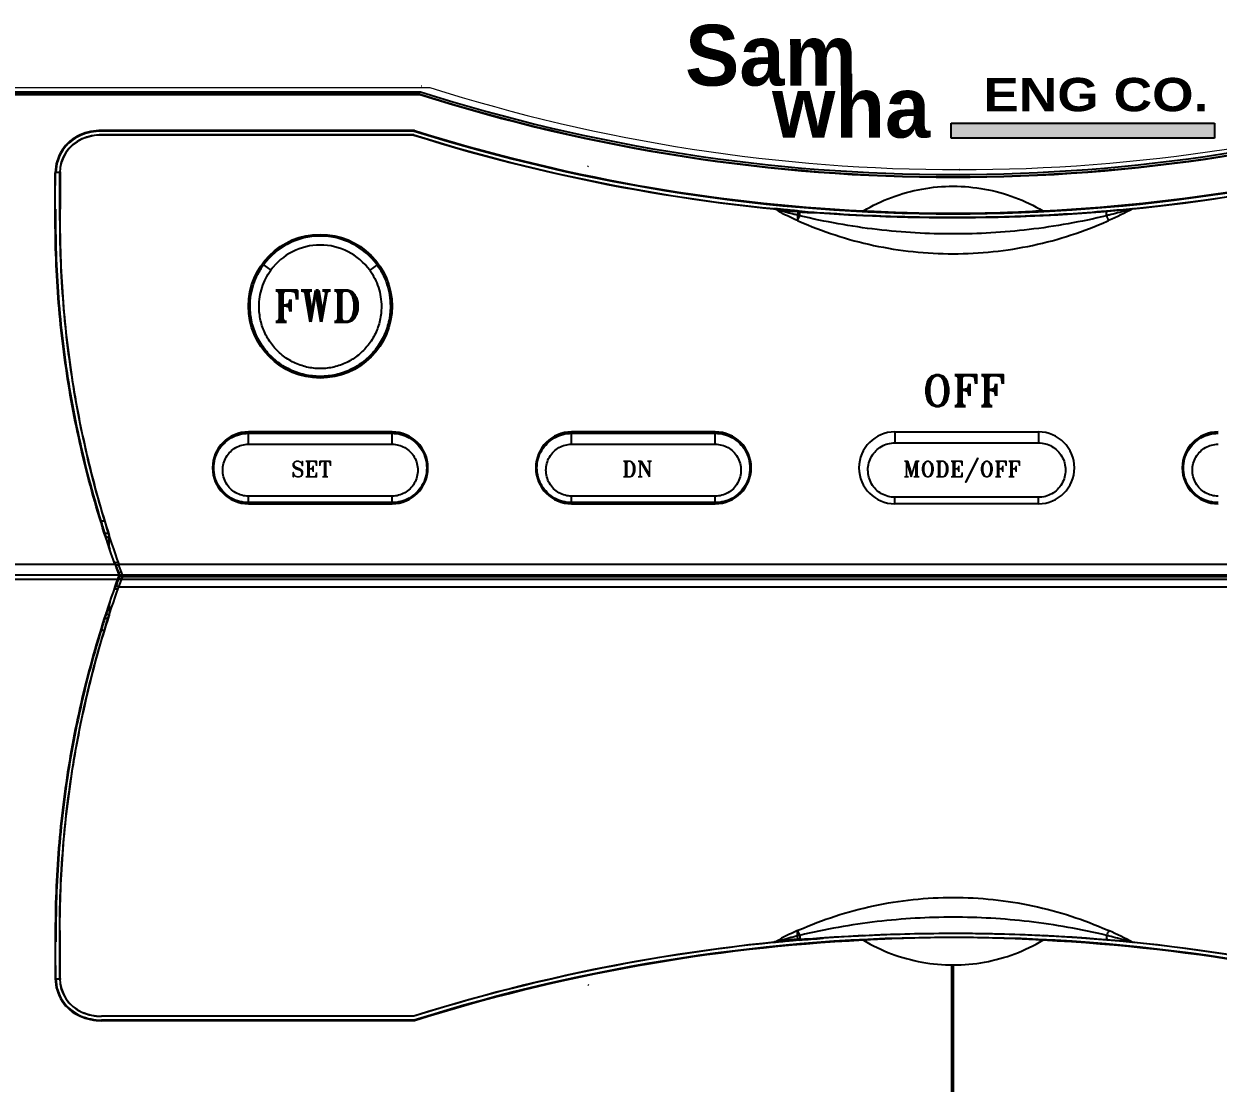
# Model space of a CAD drawing. Header units: millimetres. Extents: x 107 to 2900, y 85 to 3996.
# Drawn here: x 252.87 to 293.08, y 1627.44 to 1663.09 of the extents above; entities that cross this region are included whole.
import ezdxf
from ezdxf.lldxf.tags import DXFTag

# ---------------------------------------------------------------- set-up
doc = ezdxf.new("R2010")
doc.units = ezdxf.units.MM
for name, color, linetype in [('2', 7, 'Continuous'), ('70', 7, 'Continuous'), ('DEFAULT_2', 8, 'HIDDEN')]:
    doc.layers.add(name, color=color, linetype=linetype)
doc.styles.get("Standard").update_dxf_attribs({"font": 'BareunDotumPro1.ttf'})
doc.styles.add('STYLE2', font='romant.shx')
tags = doc.linetypes.add('HIDDEN', pattern=[0.375, 0.25, -0.125]).pattern_tags.tags
tags[6:7] = [DXFTag(74, 4), DXFTag(75, 0), DXFTag(340, '0'), DXFTag(46, 1.0), DXFTag(50, 0.0), DXFTag(44, 0.0), DXFTag(45, 0.0)]
tags[4:5] = [DXFTag(74, 4), DXFTag(75, 0), DXFTag(340, '0'), DXFTag(46, 1.0), DXFTag(50, 0.0), DXFTag(44, 0.0), DXFTag(45, 0.0)]

# ---------------------------------------------------------------- blocks, each defined once
blk = doc.blocks.new('ㅡㄷㅅㄷㄱㄱ스')
blk.add_hatch(color=5).paths.add_polyline_path([(9949.761, 2936.901), (9949.761, 2938.023), (9969.474, 2938.023), (9969.474, 2936.901)])
at = {"color": 7, "lineweight": 20}
blk.add_line((9874.062, 2940.692), (9910.761, 2940.692), dxfattribs=at)
at = {"color": 7, "linetype": 'Continuous'}
for p, q in [((9872.875, 2940.16), (9910.027, 2940.16)), ((9910.032, 2940.188), (9872.911, 2940.188)), ((9873.136, 2940.361), (9910.059, 2940.361)), ((9910.027, 2940.16), (9910.032, 2940.188)), ((9884.599, 2937.138), (9884.618, 2937.095)), ((9886.206, 2937.472), (9886.206, 2937.425)), ((9909.613, 2937.472), (9886.206, 2937.472)), ((9909.605, 2937.425), (9886.206, 2937.425)), ((9909.562, 2937.14), (9886.206, 2937.14)), ((9909.613, 2937.472), (9909.605, 2937.425)), ((9882.741, 2930.728), (9882.741, 2934.304)), ((9882.788, 2934.342), (9883.094, 2934.342)), ((9883.073, 2930.728), (9883.073, 2934.304)), ((9882.787, 2930.728), (9882.787, 2931.579)), ((9886.175, 2908.266), (9886.42, 2908.266)), ((9886.461, 2907.359), (9886.712, 2907.359)), ((9886.571, 2906.973), (9886.771, 2907.174)), ((9886.771, 2906.343), (9886.773, 2907.174)), ((9875.608, 2905.02), (9887.203, 2905.02)), ((9887.182, 2905.159), (9887.446, 2905.159)), ((9887.246, 2905.005), (9887.27, 2904.988)), ((9887.275, 2904.974), (9887.484, 2904.974)), ((9887.484, 2905.02), (10012.358, 2905.02)), ((9875.608, 2904.234), (9887.504, 2904.234)), ((9887.473, 2904.428), (9887.699, 2904.428)), ((9887.589, 2904.233), (10012.253, 2904.233)), ((9887.589, 2904.116), (10012.253, 2904.116)), ((9887.771, 2904.234), (10012.071, 2904.234)), ((9887.771, 2904.234), (9887.798, 2904.175)), ((9887.771, 2904.115), (9887.798, 2904.174)), ((9887.771, 2904.115), (10012.071, 2904.115)), ((10012.045, 2904.175), (9887.797, 2904.175)), ((10012.045, 2904.175), (9887.797, 2904.175)), ((10012.044, 2904.175), (9887.798, 2904.175)), ((9887.799, 2904.175), (9887.798, 2904.175)), ((9887.799, 2904.175), (9887.798, 2904.174)), ((10012.044, 2904.174), (9887.798, 2904.174)), ((10024.501, 2903.882), (9875.341, 2903.882)), ((9887.182, 2903.191), (9887.446, 2903.191)), ((9887.246, 2903.344), (9887.27, 2903.362)), ((9887.275, 2903.375), (9887.484, 2903.375)), ((9887.473, 2903.921), (9887.699, 2903.921)), ((9887.484, 2903.33), (10012.358, 2903.33)), ((9886.571, 2901.376), (9886.771, 2901.175)), ((9886.771, 2902.006), (9886.773, 2901.175)), ((9886.461, 2900.99), (9886.712, 2900.99)), ((9886.175, 2900.083), (9886.42, 2900.083)), ((9882.741, 2877.621), (9882.741, 2874.045)), ((9882.787, 2877.621), (9882.787, 2876.77)), ((9883.073, 2877.621), (9883.073, 2874.045)), ((9882.788, 2874.007), (9883.094, 2874.007)), ((9884.599, 2871.211), (9884.618, 2871.254)), ((9909.562, 2871.209), (9886.206, 2871.209)), ((9909.605, 2870.924), (9886.206, 2870.924)), ((9886.206, 2870.877), (9886.206, 2870.924)), ((9909.613, 2870.877), (9886.206, 2870.877)), ((9909.613, 2870.877), (9909.605, 2870.924))]:
    blk.add_line(p, q, dxfattribs=at)
at = {"color": 5}
for p, q in [((9949.761, 2936.901), (9949.761, 2938.023)), ((9949.761, 2938.023), (9969.474, 2938.023)), ((9969.474, 2938.023), (9969.474, 2936.901)), ((9969.474, 2936.901), (9949.761, 2936.901))]:
    blk.add_line(p, q, dxfattribs=at)
at = {"color": 7, "linetype": 'HIDDEN'}
for p, q in [((9898.318, 2927.408), (9898.862, 2927.013)), ((9906.813, 2927.408), (9906.269, 2927.013)), ((9897.191, 2914.002), (9897.191, 2914.921)), ((9907.94, 2914.921), (9897.191, 2914.921)), ((9897.191, 2914.818), (9907.94, 2914.818)), ((9907.94, 2914.002), (9907.94, 2914.921)), ((9932.125, 2914.921), (9921.376, 2914.921)), ((9921.376, 2914.002), (9921.376, 2914.921)), ((9921.376, 2914.818), (9932.125, 2914.818)), ((9932.125, 2914.002), (9932.125, 2914.921)), ((9945.561, 2914.921), (9945.561, 2914.105)), ((9945.561, 2914.921), (9956.31, 2914.921)), ((9956.31, 2914.921), (9956.31, 2914.105)), ((9897.191, 2914.002), (9907.94, 2914.002)), ((9921.376, 2914.002), (9932.125, 2914.002)), ((9945.561, 2914.105), (9956.31, 2914.105)), ((9897.191, 2909.546), (9897.191, 2910.115)), ((9907.94, 2910.115), (9897.191, 2910.115)), ((9907.94, 2909.632), (9897.191, 2909.632)), ((9897.191, 2909.546), (9907.94, 2909.546)), ((9907.94, 2909.546), (9907.94, 2910.115)), ((9932.125, 2910.115), (9921.376, 2910.115)), ((9921.376, 2909.546), (9921.376, 2910.115)), ((9932.125, 2909.632), (9921.376, 2909.632)), ((9921.376, 2909.546), (9932.125, 2909.546)), ((9932.125, 2909.546), (9932.125, 2910.115)), ((9945.561, 2909.546), (9945.561, 2910.029)), ((9956.31, 2910.029), (9945.561, 2910.029)), ((9956.31, 2909.546), (9945.561, 2909.546)), ((9956.31, 2909.546), (9956.31, 2910.029))]:
    blk.add_line(p, q, dxfattribs=at)
blk.add_circle((9902.566, 2924.326), 5.374, dxfattribs=at)
at = {"color": 7, "linetype": 'Continuous'}
for centre, radius, start, end in [((9949.921, 3065.644), 131.674, 252.36375, 287.63625), ((9949.921, 3065.644), 131.645, 252.36185, 287.63815), ((9949.921, 3065.644), 131.472, 252.35013, 287.64987), ((9885.831, 2934.304), 3.09, 113.48558, 180), ((9886.206, 2933.442), 4.031, 90, 113.48558), ((9886.206, 2933.442), 3.984, 90, 113.48558), ((9886.206, 2933.442), 3.698, 90, 113.48558), ((9949.921, 3065.644), 134.694, 252.56414, 264.27659), ((9949.921, 3065.644), 134.408, 252.54547, 287.45453), ((9949.921, 3065.644), 134.361, 252.5424, 267.13402), ((9949.921, 3065.644), 134.694, 265.85735, 287.43586), ((9949.921, 3065.644), 134.361, 272.86598, 287.4576), ((9885.831, 2934.304), 3.043, 113.48558, 179.29354), ((9885.831, 2934.304), 2.758, 113.48558, 180), ((9949.921, 2742.705), 134.694, 72.56414, 94.14265), ((9949.921, 2742.705), 134.694, 95.72341, 107.43586), ((9949.921, 2742.705), 134.408, 72.54547, 107.45453), ((9949.921, 2742.705), 134.361, 92.86598, 107.4576), ((9949.921, 2742.705), 134.361, 72.5424, 87.13402), ((9885.831, 2874.045), 3.09, 180, 246.51442), ((9885.831, 2874.045), 3.043, 180.70646, 246.51442), ((9885.831, 2874.045), 2.758, 180, 246.51442), ((9886.206, 2874.908), 4.031, 246.51442, 270), ((9886.206, 2874.908), 3.984, 246.51442, 270), ((9886.206, 2874.908), 3.698, 246.51442, 270)]:
    blk.add_arc(centre, radius, start, end, dxfattribs=at)
at = {"color": 7, "linetype": 'HIDDEN'}
for centre, radius, start, end in [((9902.566, 2924.326), 5.248, 35.96257, 144.03743), ((9902.566, 2924.326), 4.576, 35.96257, 144.03743), ((9897.191, 2912.234), 2.687, 90, 270), ((9907.94, 2912.234), 2.687, 270, 90), ((9921.376, 2912.234), 2.687, 90, 270), ((9932.125, 2912.234), 2.687, 270, 90), ((9945.561, 2912.234), 2.687, 90, 270), ((9956.31, 2912.234), 2.687, 270, 90), ((9969.746, 2912.234), 2.687, 90, 270)]:
    blk.add_arc(centre, radius, start, end, dxfattribs=at)
at = {"color": 7, "lineweight": 20}
blk.add_open_spline([(9910.761, 2940.692), (9936.539, 2932.491), (9964.226, 2932.491), (9990.004, 2940.692)], degree=3, dxfattribs=at)
at = {"color": 7, "linetype": 'Continuous'}
for points, start_tangent, end_tangent in [([(9882.769, 2934.304), (9882.771, 2934.32), (9882.775, 2934.322)], (0.092215, 0.995739), (0.952076, 0.305863)), ([(9882.788, 2934.342), (9882.78, 2934.334), (9882.773, 2934.327)], (-0.711453, -0.702734), (-0.709766, -0.704437)), ([(9943.203, 2931.452), (9945.315, 2932.465), (9947.587, 2933.089), (9949.929, 2933.299), (9952.272, 2933.086), (9954.534, 2932.462), (9956.639, 2931.452)], (0.859399, 0.511306), (0.859399, -0.511306)), ([(9936.66, 2931.559), (9936.485, 2931.609)], (-0.917893, 0.396829), (-0.991847, 0.127436)), ([(9936.672, 2931.555), (9936.485, 2931.609)], (-0.962642, 0.270777), (-0.961554, 0.274617)), ([(9936.685, 2931.603), (9936.616, 2931.61), (9936.553, 2931.616), (9936.494, 2931.622)], (-0.995206, 0.097803), (-0.994926, 0.100612)), ([(9938.286, 2930.728), (9937.679, 2931.007), (9937.078, 2931.301), (9936.66, 2931.559)], (-0.913204, 0.407502), (-0.917893, 0.396829)), ([(9937.482, 2931.335), (9936.672, 2931.555)], (-0.967148, 0.254214), (-0.962642, 0.270777)), ([(9937.531, 2931.522), (9937.329, 2931.541), (9937.145, 2931.558), (9936.978, 2931.574), (9936.825, 2931.589), (9936.685, 2931.603)], (-0.995782, 0.091747), (-0.995117, 0.0987)), ([(9937.785, 2931.257), (9937.482, 2931.335)], (-0.968758, 0.248009), (-0.967148, 0.254214)), ([(9938.16, 2931.465), (9937.936, 2931.485), (9937.726, 2931.504), (9937.531, 2931.522)], (-0.996178, 0.087347), (-0.995759, 0.092002)), ([(9938.253, 2931.139), (9937.95, 2931.215), (9937.785, 2931.257)], (-0.971156, 0.238444), (-0.968758, 0.248009)), ([(9938.401, 2931.444), (9938.16, 2931.465)], (-0.996323, 0.085673), (-0.996178, 0.087347)), ([(9938.321, 2931.123), (9938.253, 2931.139)], (-0.971493, 0.237069), (-0.971156, 0.238444)), ([(9938.286, 2930.728), (9938.334, 2930.851)], (0.254297, 0.967126), (0.436222, 0.899839)), ([(9938.438, 2931.094), (9938.321, 2931.123)], (-0.972076, 0.234668), (-0.971493, 0.237069)), ([(9938.334, 2930.851), (9938.363, 2930.909), (9938.438, 2931.094)], (0.436222, 0.899839), (0.227614, 0.973751)), ([(9938.408, 2931.411), (9938.4, 2931.434), (9938.396, 2931.445)], (-0.311013, 0.950406), (-0.328671, 0.944445)), ([(9938.401, 2931.444), (9939.286, 2931.371), (9940.191, 2931.303)], (0.996337, -0.085513), (0.997388, -0.072227)), ([(9938.418, 2931.379), (9938.408, 2931.411)], (-0.288003, 0.957629), (-0.311013, 0.950406)), ([(9938.438, 2931.094), (9938.418, 2931.379)], (0.2654, 0.964138), (-0.288003, 0.957629)), ([(9961.403, 2931.094), (9955.602, 2930.058), (9952.751, 2929.809), (9949.921, 2929.728), (9947.091, 2929.809), (9944.24, 2930.058), (9938.438, 2931.094)], (-0.972075, -0.23467), (-0.972076, 0.234668)), ([(9940.246, 2931.292), (9940.19, 2931.295)], (-0.997524, 0.070322), (-0.997496, 0.070728)), ([(9950.596, 2930.953), (9949.921, 2930.951), (9944.155, 2931.072), (9940.246, 2931.292)], (-0.999988, -0.004906), (-0.997524, 0.070322)), ([(9956.639, 2931.452), (9954.551, 2931.344), (9952.32, 2931.273), (9949.99, 2931.248), (9947.634, 2931.271), (9945.331, 2931.342), (9943.203, 2931.452)], (-0.998096, -0.061678), (-0.998096, 0.061678)), ([(9952.627, 2930.977), (9950.596, 2930.953)], (-0.999807, -0.01967), (-0.999988, -0.004906)), ([(9961.384, 2931.429), (9955.687, 2931.072), (9952.627, 2930.977)], (-0.996523, -0.083322), (-0.999807, -0.01967)), ([(9961.442, 2931.434), (9961.384, 2931.429)], (-0.996487, -0.083743), (-0.996523, -0.083322)), ([(9961.403, 2931.094), (9961.392, 2931.175), (9961.405, 2931.303), (9961.434, 2931.41)], (-0.265408, 0.964136), (0.309521, 0.950893)), ([(9961.519, 2931.122), (9961.403, 2931.094)], (-0.9715, -0.237038), (-0.972075, -0.23467)), ([(9961.508, 2930.851), (9961.479, 2930.909), (9961.403, 2931.094)], (-0.43607, 0.899913), (-0.227617, 0.973751)), ([(9961.434, 2931.41), (9961.442, 2931.434)], (0.309521, 0.950893), (0.323264, 0.946309)), ([(9963.357, 2931.609), (9961.442, 2931.434)], (-0.995219, -0.097663), (-0.996487, -0.083743)), ([(9961.556, 2930.728), (9961.508, 2930.851)], (-0.254147, 0.967166), (-0.43607, 0.899913)), ([(9961.585, 2931.138), (9961.519, 2931.122)], (-0.971172, -0.238381), (-0.9715, -0.237038)), ([(9963.357, 2931.609), (9961.556, 2930.728)], (-0.882357, -0.470581), (-0.913204, -0.407502)), ([(9963.357, 2931.609), (9962.868, 2931.472), (9961.585, 2931.138)], (-0.961554, -0.274617), (-0.971172, -0.238381)), ([(9887.203, 2905.02), (9886.162, 2908.139), (9885.258, 2911.293), (9884.492, 2914.475), (9883.865, 2917.68), (9883.376, 2920.901), (9883.025, 2924.144), (9882.812, 2927.417), (9882.741, 2930.728)], (-0.337149, 0.941451), (0, 1)), ([(9886.175, 2908.266), (9885.285, 2911.381), (9884.529, 2914.531), (9883.908, 2917.711), (9883.422, 2920.918), (9883.072, 2924.154), (9882.859, 2927.423), (9882.787, 2930.728)], (-0.295038, 0.955486), (0, 1)), ([(9883.073, 2930.728), (9883.145, 2927.396), (9883.361, 2924.076), (9883.716, 2920.788), (9884.207, 2917.549), (9884.828, 2914.367), (9885.578, 2911.229), (9886.461, 2908.118), (9887.484, 2905.02)], (0, -1), (0.333347, -0.942804)), ([(9938.286, 2930.728), (9938.385, 2930.684)], (0.9132, -0.407512), (0.914742, -0.404038)), ([(9938.385, 2930.684), (9941.084, 2929.651), (9943.973, 2928.876), (9946.929, 2928.407), (9949.921, 2928.249), (9952.913, 2928.407), (9955.869, 2928.876), (9958.758, 2929.651), (9961.457, 2930.684)], (0.914742, -0.404038), (0.914742, 0.404038)), ([(9961.457, 2930.684), (9961.556, 2930.728)], (0.914742, 0.404038), (0.9132, 0.407512)), ([(9886.473, 2907.324), (9886.175, 2908.265)], (-0.30743, 0.951571), (-0.295038, 0.955486)), ([(9886.5, 2907.214), (9886.473, 2907.324)], (-0.299826, 0.953994), (-0.108222, 0.994127)), ([(9886.573, 2906.965), (9886.5, 2907.214)], (-0.281211, 0.959646), (-0.299826, 0.953994)), ([(9886.822, 2906.186), (9886.685, 2906.607), (9886.573, 2906.965)], (-0.315188, 0.949029), (-0.281211, 0.959646)), ([(9887.185, 2905.16), (9887.157, 2905.224)], (-0.393845, 0.919177), (-0.395204, 0.918593)), ([(9887.246, 2905.005), (9887.219, 2905.063), (9887.185, 2905.16)], (-0.815611, 0.5786), (-0.393845, 0.919177)), ([(9887.203, 2905.02), (9887.238, 2904.927)], (0.352634, -0.935761), (0.353816, -0.935315)), ([(9887.284, 2904.948), (9887.27, 2904.988)], (-0.338703, 0.940893), (-0.338176, 0.941083)), ([(9887.314, 2904.865), (9887.284, 2904.948)], (-0.339786, 0.940503), (-0.338703, 0.940893)), ([(9887.771, 2904.234), (9887.674, 2904.495), (9887.579, 2904.757), (9887.484, 2905.02)], (-0.348139, 0.937443), (-0.338044, 0.94113)), ([(9887.238, 2904.927), (9887.303, 2904.757)], (0.353816, -0.935315), (0.355971, -0.934497)), ([(9887.303, 2904.757), (9887.403, 2904.495)], (0.355971, -0.934497), (0.359303, -0.933221)), ([(9887.405, 2904.615), (9887.314, 2904.865)], (-0.343085, 0.939304), (-0.339786, 0.940503)), ([(9887.403, 2904.495), (9887.504, 2904.234)], (0.359303, -0.933221), (0.362628, -0.931934)), ([(9887.403, 2903.854), (9887.504, 2904.115)], (0.359303, 0.933221), (0.362628, 0.931934)), ([(9887.473, 2904.428), (9887.405, 2904.615)], (-0.345538, 0.938405), (-0.343085, 0.939304)), ([(9887.531, 2904.272), (9887.473, 2904.428)], (-0.347599, 0.937643), (-0.345539, 0.938404)), ([(9887.531, 2904.077), (9887.473, 2903.921)], (-0.347599, -0.937643), (-0.345539, -0.938404)), ([(9887.771, 2904.115), (9887.674, 2903.854), (9887.579, 2903.592), (9887.484, 2903.33)], (-0.348139, -0.937443), (-0.338044, -0.94113)), ([(9887.504, 2904.234), (9887.532, 2904.195)], (0.582201, -0.813045), (0.582607, -0.812754)), ([(9887.504, 2904.115), (9887.532, 2904.155)], (0.582201, 0.813045), (0.582607, 0.812754)), ([(9887.572, 2904.16), (9887.531, 2904.272)], (-0.349072, 0.937096), (-0.347599, 0.937643)), ([(9887.572, 2904.189), (9887.531, 2904.077)], (-0.349072, -0.937096), (-0.347599, -0.937643)), ([(9887.532, 2904.155), (9887.561, 2904.194), (9887.589, 2904.233)], (0.582607, 0.812754), (0.583418, 0.812172)), ([(9887.532, 2904.195), (9887.561, 2904.155), (9887.589, 2904.116)], (0.582607, -0.812754), (0.583418, -0.812172)), ([(9887.589, 2904.233), (9887.572, 2904.189)], (-0.349658, -0.936878), (-0.349072, -0.937096)), ([(9887.589, 2904.116), (9887.572, 2904.16)], (-0.349658, 0.936878), (-0.349072, 0.937096)), ([(9887.203, 2903.33), (9886.162, 2900.21), (9885.258, 2897.056), (9884.492, 2893.874), (9883.865, 2890.67), (9883.376, 2887.448), (9883.025, 2884.205), (9882.812, 2880.932), (9882.741, 2877.621)], (-0.337149, -0.941451), (0, -1)), ([(9883.073, 2877.621), (9883.145, 2880.953), (9883.361, 2884.273), (9883.716, 2887.561), (9884.207, 2890.8), (9884.828, 2893.982), (9885.578, 2897.12), (9886.461, 2900.231), (9887.484, 2903.33)], (0, 1), (0.333347, 0.942804)), ([(9887.185, 2903.189), (9887.157, 2903.125)], (-0.393845, -0.919177), (-0.395204, -0.918593)), ([(9887.246, 2903.344), (9887.219, 2903.286), (9887.185, 2903.189)], (-0.815611, -0.5786), (-0.393845, -0.919177)), ([(9887.203, 2903.33), (9887.238, 2903.422)], (0.352634, 0.935761), (0.353816, 0.935315)), ([(9887.238, 2903.422), (9887.303, 2903.592)], (0.353816, 0.935315), (0.355971, 0.934497)), ([(9887.284, 2903.402), (9887.27, 2903.362)], (-0.338703, -0.940893), (-0.338176, -0.941083)), ([(9887.314, 2903.484), (9887.284, 2903.402)], (-0.339786, -0.940503), (-0.338703, -0.940893)), ([(9887.303, 2903.592), (9887.403, 2903.854)], (0.355971, 0.934497), (0.359303, 0.933221)), ([(9887.405, 2903.734), (9887.314, 2903.484)], (-0.343085, -0.939304), (-0.339786, -0.940503)), ([(9887.473, 2903.921), (9887.405, 2903.734)], (-0.345538, -0.938405), (-0.343085, -0.939304)), ([(9886.573, 2901.384), (9886.5, 2901.135)], (-0.281211, -0.959646), (-0.299826, -0.953994)), ([(9886.822, 2902.163), (9886.685, 2901.742), (9886.573, 2901.384)], (-0.315188, -0.949029), (-0.281211, -0.959646)), ([(9886.473, 2901.025), (9886.175, 2900.084)], (-0.30743, -0.951571), (-0.295038, -0.955486)), ([(9886.5, 2901.135), (9886.473, 2901.025)], (-0.299826, -0.953994), (-0.108222, -0.994127)), ([(9886.175, 2900.083), (9885.285, 2896.968), (9884.529, 2893.818), (9883.908, 2890.638), (9883.422, 2887.432), (9883.072, 2884.195), (9882.859, 2880.926), (9882.787, 2877.621)], (-0.295038, -0.955486), (0, -1)), ([(9938.385, 2877.665), (9941.084, 2878.698), (9943.973, 2879.473), (9946.929, 2879.942), (9949.921, 2880.1), (9952.913, 2879.942), (9955.869, 2879.473), (9958.758, 2878.698), (9961.457, 2877.665)], (0.914742, 0.404038), (0.914742, -0.404038)), ([(9961.403, 2877.255), (9955.602, 2878.291), (9952.751, 2878.54), (9949.921, 2878.622), (9947.091, 2878.54), (9944.24, 2878.291), (9938.438, 2877.255)], (-0.972075, 0.23467), (-0.972076, -0.234668)), ([(9938.286, 2877.621), (9937.679, 2877.342), (9937.078, 2877.048), (9936.66, 2876.79)], (-0.913204, -0.407502), (-0.917893, -0.396829)), ([(9938.286, 2877.621), (9938.385, 2877.665)], (0.9132, 0.407512), (0.914742, 0.404038)), ([(9938.286, 2877.621), (9938.334, 2877.498)], (0.254297, -0.967126), (0.436222, -0.899839)), ([(9938.438, 2877.255), (9938.321, 2877.227)], (-0.972076, -0.234668), (-0.971493, -0.237069)), ([(9938.334, 2877.498), (9938.363, 2877.44), (9938.438, 2877.255)], (0.436222, -0.899839), (0.227614, -0.973751)), ([(9938.438, 2877.255), (9938.418, 2876.97)], (0.2654, -0.964138), (-0.288003, -0.957629)), ([(9950.596, 2877.397), (9949.921, 2877.398), (9944.155, 2877.277), (9940.246, 2877.058)], (-0.999988, 0.004906), (-0.997524, -0.070322)), ([(9952.627, 2877.372), (9950.596, 2877.397)], (-0.999807, 0.01967), (-0.999988, 0.004906)), ([(9961.384, 2876.92), (9955.687, 2877.277), (9952.627, 2877.372)], (-0.996523, 0.083322), (-0.999807, 0.01967)), ([(9961.403, 2877.255), (9961.392, 2877.174), (9961.405, 2877.046), (9961.434, 2876.939)], (-0.265408, -0.964136), (0.309521, -0.950893)), ([(9961.508, 2877.498), (9961.479, 2877.44), (9961.403, 2877.255)], (-0.43607, -0.899913), (-0.227617, -0.973751)), ([(9961.519, 2877.227), (9961.403, 2877.255)], (-0.9715, 0.237038), (-0.972075, 0.23467)), ([(9961.457, 2877.665), (9961.556, 2877.621)], (0.914742, -0.404038), (0.9132, -0.407512)), ([(9961.556, 2877.621), (9961.508, 2877.498)], (-0.254147, -0.967166), (-0.43607, -0.899913)), ([(9963.357, 2876.741), (9961.556, 2877.621)], (-0.882357, 0.470581), (-0.913204, 0.407502)), ([(9936.672, 2876.794), (9936.485, 2876.741)], (-0.962642, -0.270777), (-0.961554, -0.274617)), ([(9936.66, 2876.79), (9936.485, 2876.741)], (-0.917893, -0.396829), (-0.991847, -0.127436)), ([(9936.685, 2876.746), (9936.616, 2876.74), (9936.553, 2876.733), (9936.494, 2876.727)], (-0.995206, -0.097803), (-0.994926, -0.100612)), ([(9937.482, 2877.014), (9936.672, 2876.794)], (-0.967148, -0.254214), (-0.962642, -0.270777)), ([(9937.531, 2876.827), (9937.329, 2876.808), (9937.145, 2876.791), (9936.978, 2876.775), (9936.825, 2876.76), (9936.685, 2876.746)], (-0.995782, -0.091747), (-0.995117, -0.0987)), ([(9937.785, 2877.093), (9937.482, 2877.014)], (-0.968758, -0.248009), (-0.967148, -0.254214)), ([(9938.16, 2876.884), (9937.936, 2876.864), (9937.726, 2876.845), (9937.531, 2876.827)], (-0.996178, -0.087347), (-0.995759, -0.092002)), ([(9938.253, 2877.21), (9937.95, 2877.135), (9937.785, 2877.093)], (-0.971156, -0.238444), (-0.968758, -0.248009)), ([(9938.401, 2876.905), (9938.16, 2876.884)], (-0.996323, -0.085673), (-0.996178, -0.087347)), ([(9938.321, 2877.227), (9938.253, 2877.21)], (-0.971493, -0.237069), (-0.971156, -0.238444)), ([(9938.408, 2876.938), (9938.4, 2876.915), (9938.396, 2876.904)], (-0.311013, -0.950406), (-0.328671, -0.944445)), ([(9938.401, 2876.905), (9939.286, 2876.978), (9940.191, 2877.046)], (0.996337, 0.085513), (0.997388, 0.072227)), ([(9938.418, 2876.97), (9938.408, 2876.938)], (-0.288003, -0.957629), (-0.311013, -0.950406)), ([(9940.246, 2877.058), (9940.19, 2877.054)], (-0.997524, -0.070322), (-0.997496, -0.070728)), ([(9956.639, 2876.897), (9954.551, 2877.005), (9952.32, 2877.076), (9949.99, 2877.101), (9947.634, 2877.078), (9945.331, 2877.007), (9943.203, 2876.897)], (-0.998096, 0.061678), (-0.998096, -0.061678)), ([(9943.203, 2876.897), (9945.315, 2875.885), (9947.587, 2875.26), (9949.929, 2875.05), (9952.272, 2875.263), (9954.534, 2875.887), (9956.639, 2876.897)], (0.859399, -0.511306), (0.859399, 0.511306)), ([(9961.442, 2876.915), (9961.384, 2876.92)], (-0.996487, 0.083743), (-0.996523, 0.083322)), ([(9961.434, 2876.939), (9961.442, 2876.915)], (0.309521, -0.950893), (0.323264, -0.946309)), ([(9963.357, 2876.741), (9961.442, 2876.915)], (-0.995219, 0.097663), (-0.996487, 0.083743)), ([(9961.585, 2877.211), (9961.519, 2877.227)], (-0.971172, 0.238381), (-0.9715, 0.237038)), ([(9963.357, 2876.741), (9962.868, 2876.877), (9961.585, 2877.211)], (-0.961554, 0.274617), (-0.971172, 0.238381)), ([(9882.769, 2874.045), (9882.771, 2874.029), (9882.775, 2874.027)], (0.092215, -0.995739), (0.952076, -0.305863)), ([(9882.788, 2874.007), (9882.78, 2874.015), (9882.773, 2874.022)], (-0.711453, 0.702734), (-0.709766, 0.704437))]:
    blk.add_spline(points, degree=3, dxfattribs=dict(at, start_tangent=start_tangent, end_tangent=end_tangent))
at = {"color": 7, "linetype": 'HIDDEN'}
for points, start_tangent, end_tangent in [([(9897.317, 2924.326), (9897.382, 2925.148), (9897.576, 2925.951), (9897.891, 2926.71), (9898.318, 2927.408)], (0.000735, 1), (0.587226, 0.809423)), ([(9906.813, 2927.408), (9907.241, 2926.709), (9907.556, 2925.95), (9907.749, 2925.148), (9907.814, 2924.326)], (0.587225, -0.809424), (0.000735, -1)), ([(9897.989, 2924.296), (9898.046, 2925.02), (9898.214, 2925.729), (9898.489, 2926.398), (9898.862, 2927.013)], (0.000876, 1), (0.582888, 0.812552)), ([(9906.269, 2927.013), (9906.642, 2926.398), (9906.917, 2925.728), (9907.086, 2925.02), (9907.143, 2924.296)], (0.582887, -0.812553), (0.000875, -1)), ([(9907.814, 2924.326), (9907.683, 2923.156), (9907.295, 2922.044), (9906.667, 2921.046), (9905.834, 2920.214), (9904.838, 2919.589), (9903.73, 2919.202), (9902.566, 2919.071), (9901.401, 2919.202), (9900.293, 2919.589), (9899.297, 2920.214), (9898.464, 2921.046), (9897.837, 2922.044), (9897.448, 2923.156), (9897.317, 2924.326)], (0.000586, -1), (0.000585, 1)), ([(9907.143, 2924.296), (9907.029, 2923.265), (9906.69, 2922.284), (9906.143, 2921.404), (9905.417, 2920.669), (9904.548, 2920.118), (9903.581, 2919.776), (9902.566, 2919.661), (9901.55, 2919.776), (9900.583, 2920.118), (9899.714, 2920.669), (9898.988, 2921.404), (9898.441, 2922.284), (9898.103, 2923.265), (9897.989, 2924.296)], (0.000577, -1), (0.000576, 1)), ([(9897.191, 2909.632), (9896.53, 2909.717), (9895.909, 2909.971), (9895.37, 2910.379), (9894.953, 2910.915), (9894.689, 2911.546), (9894.598, 2912.224), (9894.688, 2912.901), (9894.95, 2913.53), (9895.365, 2914.066), (9895.903, 2914.476), (9896.525, 2914.732), (9897.191, 2914.818)], (-1, 0.000198), (1, 0.000163)), ([(9907.94, 2914.818), (9908.606, 2914.731), (9909.229, 2914.475), (9909.766, 2914.066), (9910.181, 2913.529), (9910.443, 2912.901), (9910.533, 2912.223), (9910.442, 2911.545), (9910.178, 2910.915), (9909.761, 2910.378), (9909.222, 2909.971), (9908.601, 2909.717), (9907.94, 2909.632)], (1, -0.000176), (-1, -0.000183)), ([(9921.376, 2909.632), (9920.715, 2909.717), (9920.094, 2909.971), (9919.555, 2910.379), (9919.138, 2910.915), (9918.874, 2911.546), (9918.783, 2912.224), (9918.873, 2912.901), (9919.135, 2913.53), (9919.55, 2914.066), (9920.088, 2914.476), (9920.71, 2914.732), (9921.376, 2914.818)], (-1, 0.000198), (1, 0.000163)), ([(9932.125, 2914.818), (9932.791, 2914.731), (9933.414, 2914.475), (9933.951, 2914.066), (9934.366, 2913.529), (9934.628, 2912.901), (9934.718, 2912.223), (9934.627, 2911.545), (9934.363, 2910.915), (9933.945, 2910.378), (9933.407, 2909.971), (9932.786, 2909.717), (9932.125, 2909.632)], (1, -0.000176), (-1, -0.000183)), ([(9969.746, 2909.632), (9969.084, 2909.717), (9968.464, 2909.971), (9967.925, 2910.379), (9967.508, 2910.915), (9967.244, 2911.546), (9967.153, 2912.224), (9967.243, 2912.901), (9967.505, 2913.53), (9967.92, 2914.066), (9968.458, 2914.476), (9969.08, 2914.732), (9969.746, 2914.818)], (-1, 0.000198), (1, 0.000163)), ([(9897.191, 2910.115), (9896.701, 2910.18), (9896.24, 2910.37), (9895.841, 2910.676), (9895.532, 2911.079), (9895.337, 2911.551), (9895.27, 2912.06), (9895.337, 2912.568), (9895.532, 2913.038), (9895.84, 2913.44), (9896.238, 2913.746), (9896.699, 2913.937), (9897.191, 2914.002)], (-1, 0.000372), (1, 0.000325)), ([(9907.94, 2914.002), (9908.432, 2913.937), (9908.893, 2913.746), (9909.292, 2913.439), (9909.599, 2913.038), (9909.794, 2912.567), (9909.861, 2912.059), (9909.794, 2911.551), (9909.599, 2911.078), (9909.29, 2910.676), (9908.89, 2910.37), (9908.43, 2910.179), (9907.94, 2910.115)], (1, -0.000352), (-1, -0.000342)), ([(9921.376, 2910.115), (9920.886, 2910.18), (9920.425, 2910.37), (9920.026, 2910.676), (9919.717, 2911.079), (9919.522, 2911.551), (9919.455, 2912.06), (9919.522, 2912.568), (9919.717, 2913.038), (9920.025, 2913.44), (9920.423, 2913.746), (9920.884, 2913.937), (9921.376, 2914.002)], (-1, 0.000372), (1, 0.000325)), ([(9932.125, 2914.002), (9932.617, 2913.937), (9933.078, 2913.746), (9933.477, 2913.439), (9933.784, 2913.038), (9933.979, 2912.567), (9934.046, 2912.059), (9933.979, 2911.551), (9933.784, 2911.078), (9933.475, 2910.676), (9933.075, 2910.37), (9932.615, 2910.179), (9932.125, 2910.115)], (1, -0.000352), (-1, -0.000342)), ([(9945.561, 2910.029), (9945.048, 2910.096), (9944.565, 2910.296), (9944.146, 2910.616), (9943.822, 2911.038), (9943.616, 2911.533), (9943.546, 2912.066), (9943.615, 2912.599), (9943.82, 2913.093), (9944.142, 2913.515), (9944.56, 2913.836), (9945.044, 2914.037), (9945.561, 2914.105)], (-1, 0.000377), (1, 0.00033)), ([(9956.31, 2914.105), (9956.827, 2914.037), (9957.311, 2913.836), (9957.729, 2913.514), (9958.052, 2913.093), (9958.256, 2912.598), (9958.325, 2912.066), (9958.255, 2911.532), (9958.049, 2911.037), (9957.724, 2910.615), (9957.306, 2910.295), (9956.823, 2910.096), (9956.31, 2910.029)], (1, -0.000356), (-1, -0.000349)), ([(9969.746, 2910.115), (9969.256, 2910.18), (9968.795, 2910.37), (9968.396, 2910.676), (9968.087, 2911.079), (9967.891, 2911.551), (9967.825, 2912.06), (9967.892, 2912.568), (9968.087, 2913.038), (9968.395, 2913.44), (9968.793, 2913.746), (9969.254, 2913.937), (9969.746, 2914.002)], (-1, 0.000372), (1, 0.000325))]:
    blk.add_spline(points, degree=3, dxfattribs=dict(at, start_tangent=start_tangent, end_tangent=end_tangent))
at = {"layer": '2', "color": 7, "lineweight": 20}
blk.add_open_spline([(9950.391, 2934.541), (9950.391, 2934.536), (9950.387, 2934.532), (9950.382, 2934.532), (9950.378, 2934.532), (9950.374, 2934.536), (9950.374, 2934.541), (9950.374, 2934.546), (9950.378, 2934.55), (9950.382, 2934.55), (9950.387, 2934.55), (9950.391, 2934.546), (9950.391, 2934.541)], degree=3, knots=[0, 0, 0, 0, 1, 1, 1, 2, 2, 2, 3, 3, 3, 4, 4, 4, 4], dxfattribs=at)
at = {"layer": 'DEFAULT_2', "color": 8, "linetype": 'HIDDEN'}
for p, q in [((9910.129, 2940.815), (9910.13, 2940.82)), ((9886.206, 2937.126), (9886.206, 2937.14)), ((9909.559, 2937.126), (9886.206, 2937.126)), ((9909.559, 2937.126), (9909.562, 2937.14)), ((9884.732, 2936.833), (9884.737, 2936.82)), ((9922.589, 2934.769), (9922.636, 2934.816)), ((9882.741, 2934.304), (9882.769, 2934.304)), ((9883.073, 2934.304), (9883.087, 2934.304)), ((9883.087, 2934.304), (9883.087, 2930.728)), ((9883.094, 2934.342), (9883.141, 2934.389)), ((9883.094, 2934.342), (9883.094, 2931.579)), ((9886.503, 2906.905), (9886.571, 2906.973)), ((9886.503, 2901.444), (9886.571, 2901.376)), ((9883.087, 2874.045), (9883.087, 2877.621)), ((9883.094, 2874.007), (9883.094, 2876.77)), ((9882.741, 2874.045), (9882.769, 2874.045)), ((9883.073, 2874.045), (9883.087, 2874.045)), ((9883.094, 2874.007), (9883.141, 2873.961)), ((9922.589, 2873.58), (9922.636, 2873.533)), ((9884.732, 2871.516), (9884.737, 2871.529)), ((9909.559, 2871.224), (9886.206, 2871.224)), ((9886.206, 2871.224), (9886.206, 2871.209)), ((9909.559, 2871.224), (9909.562, 2871.209))]:
    blk.add_line(p, q, dxfattribs=at)
for centre, radius, start, end in [((9886.206, 2933.442), 3.684, 90, 113.48558), ((9949.921, 3065.644), 134.708, 252.56506, 267.12342), ((9949.921, 3065.644), 134.708, 272.87658, 287.43494), ((9885.831, 2934.304), 2.743, 113.48558, 180), ((9949.921, 3065.644), 134.695, 267.14113, 272.85887), ((9949.921, 2742.705), 134.708, 92.87658, 107.43494), ((9949.921, 2742.705), 134.695, 87.14113, 92.85887), ((9949.921, 2742.705), 134.708, 72.56506, 87.12342), ((9885.831, 2874.045), 2.743, 180, 246.51442), ((9886.206, 2874.908), 3.684, 246.51442, 270)]:
    blk.add_arc(centre, radius, start, end, dxfattribs=at)
for points, start_tangent, end_tangent in [([(9882.751, 2933.352), (9882.753, 2933.692), (9882.758, 2933.977), (9882.763, 2934.187), (9882.769, 2934.304)], (0.005062, 0.999987), (0.092215, 0.995739)), ([(9938.314, 2931.384), (9937.691, 2931.426), (9937.085, 2931.495), (9936.488, 2931.615)], (-0.995268, 0.097164), (-0.97066, 0.240458)), ([(9938.312, 2931.38), (9938.3, 2931.342), (9938.289, 2931.283), (9938.281, 2931.208), (9938.275, 2931.12), (9938.272, 2931.026), (9938.272, 2930.93), (9938.283, 2930.749)], (-0.455302, -0.890337), (0.120381, -0.992728)), ([(9938.314, 2931.384), (9938.397, 2931.376)], (0.995301, -0.096826), (0.996408, -0.084678)), ([(9938.397, 2931.376), (9939.215, 2931.338), (9940.19, 2931.299)], (0.996408, -0.084678), (0.997496, -0.070725)), ([(9883.087, 2930.728), (9883.148, 2927.675), (9883.329, 2924.633), (9883.628, 2921.615), (9884.041, 2918.637), (9884.564, 2915.709), (9885.193, 2912.831), (9885.929, 2909.99), (9886.774, 2907.174)], (0, -1), (0.305567, -0.952171)), ([(9886.175, 2908.266), (9886.16, 2908.316)], (-0.295034, 0.955487), (-0.294372, 0.955691)), ([(9886.822, 2906.186), (9886.828, 2906.166), (9886.835, 2906.147)], (0.315188, -0.949029), (0.315696, -0.94886)), ([(9886.822, 2902.163), (9886.828, 2902.183), (9886.835, 2902.203)], (0.315188, 0.949029), (0.315696, 0.94886)), ([(9883.087, 2877.621), (9883.148, 2880.674), (9883.329, 2883.716), (9883.628, 2886.734), (9884.041, 2889.712), (9884.564, 2892.64), (9885.193, 2895.518), (9885.929, 2898.359), (9886.774, 2901.175)], (0, 1), (0.305567, 0.952171)), ([(9886.175, 2900.083), (9886.16, 2900.033)], (-0.295034, -0.955487), (-0.294372, -0.955691)), ([(9938.312, 2876.969), (9938.3, 2877.007), (9938.289, 2877.066), (9938.281, 2877.142), (9938.275, 2877.229), (9938.272, 2877.323), (9938.272, 2877.419), (9938.283, 2877.6)], (-0.455302, 0.890337), (0.120381, 0.992728)), ([(9938.314, 2876.965), (9937.691, 2876.923), (9937.085, 2876.855), (9936.488, 2876.734)], (-0.995268, -0.097164), (-0.97066, -0.240458)), ([(9938.314, 2876.965), (9938.397, 2876.973)], (0.995301, 0.096826), (0.996408, 0.084678)), ([(9938.397, 2876.973), (9939.215, 2877.011), (9940.19, 2877.05)], (0.996408, 0.084678), (0.997496, 0.070725)), ([(9882.751, 2874.997), (9882.753, 2874.657), (9882.758, 2874.372), (9882.763, 2874.162), (9882.769, 2874.045)], (0.005062, -0.999987), (0.092215, -0.995739))]:
    blk.add_spline(points, degree=3, dxfattribs=dict(at, start_tangent=start_tangent, end_tangent=end_tangent))
at = {"color": 0, "style": 'STYLE2'}
for s, height, p in [('FWD', 2.3369, (9899.032, 2923.158)), ('OFF', 2.3369, (9947.638, 2916.841)), ('SET', 1.1685, (9900.391, 2911.558)), ('DN', 1.1685, (9925.157, 2911.558)), ('MODE/OFF', 1.1685, (9946.179, 2911.558))]:
    blk.add_text(s, height=height, dxfattribs=at).set_placement(p)
at = {"color": 20, "insert": (9929.867, 2945.373), "char_height": 4.54763, "width": 16.34216, "attachment_point": 1}
blk.add_mtext('{\\fPump Demi Bold LET|b0|i0|c0|p2;Sam}', dxfattribs=at)
at = {"color": 5, "insert": (9936.377, 2941.481), "char_height": 4.54763, "width": 16.34216, "attachment_point": 1}
blk.add_mtext('{\\fPump Demi Bold LET|b0|i0|c0|p2;wha}', dxfattribs=at)
at = {"color": 0, "insert": (9952.177, 2941.402), "char_height": 2.49437, "width": 44.38103, "attachment_point": 1}
blk.add_mtext('{\\fArial Black|b0|i0|c0|p34;ENG CO.}', dxfattribs=at)

msp = doc.modelspace()

# ---------------------------------------------------------------- linework, layer by layer
at = {"layer": '70', "color": 1, "linetype": 'ByBlock', "lineweight": 50}
msp.add_line((284.14, 1631.418), (284.14, 1625.158), dxfattribs=at)

# ---------------------------------------------------------------- block references
at = {"xscale": 0.45, "yscale": 0.45, "zscale": 0.45}
msp.add_blockref('ㅡㄷㅅㄷㄱㄱ스', (-4193.307, 337.645), dxfattribs=at)

doc.saveas('drawing.dxf')
